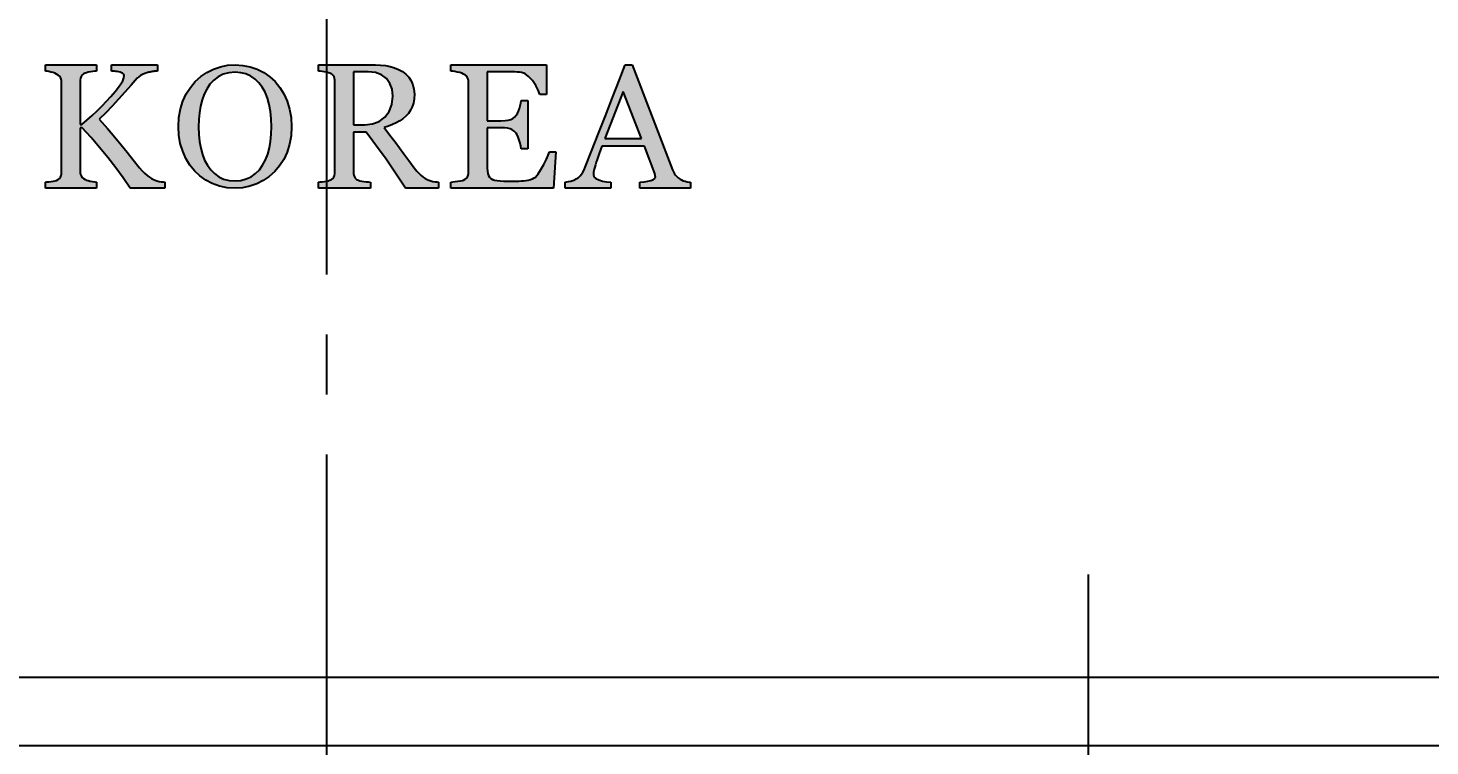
# Model space of a CAD drawing. Extents: x 9131 to 9725, y -7552 to -7132.
# Drawn here: x 9270.83 to 9291.29, y -7409.19 to -7398.72 of the extents above; entities that cross this region are included whole.
import ezdxf

# ---------------------------------------------------------------- set-up
doc = ezdxf.new("R2010")
doc.units = 0
doc.header["$LTSCALE"] = 7
doc.header["$MEASUREMENT"] = 0
doc.linetypes.add('CENTER2', pattern=[1.125, 0.75, -0.125, 0.125, -0.125])
doc.layers.get('0').update_dxf_attribs({"color": 2, "linetype": 'CONTINUOUS'})
doc.layers.get('Defpoints').update_dxf_attribs({"linetype": 'CONTINUOUS'})
doc.layers.add('CL', color=1, linetype='CENTER2')
doc.layers.add('D', color=2, linetype='CONTINUOUS')
doc.styles.add('GHS', font='ROMANS.shx', dxfattribs={"bigfont": 'GHS.shx'})
doc.dimstyles.new('HONG', dxfattribs={"dimscale": 0, "dimtxt": 3.5, "dimasz": 3.5, "dimexe": 2, "dimexo": 1, "dimgap": 1, "dimtad": 1, "dimdec": 4, "dimdsep": 46, "dimtxsty": 'GHS', "dimcen": 3, "dimclrd": 256, "dimclre": 256, "dimclrt": 2, "dimadec": 4, "dimazin": 2, "dimtfac": 1, "dimtdec": 4, "dimtmove": 0, "dimatfit": 2, "dimfxl": 0, "dimtvp": 1, "dimtolj": 1, "dimarcsym": 0})

# ---------------------------------------------------------------- blocks, each defined once
blk = doc.blocks.new('*D3')
at = {"layer": 'D', "lineweight": -2}
for p, q in [((9276.194, -7254.855), (9323.094, -7254.855)), ((9321.094, -7258.355), (9321.094, -7404.693)), ((9301.166, -7408.193), (9323.094, -7408.193))]:
    blk.add_line(p, q, dxfattribs=at)
at = {"layer": 'D'}
for points in [[(9320.51, -7258.355), (9321.677, -7258.355), (9321.094, -7254.855)], [(9320.51, -7404.693), (9321.677, -7404.693), (9321.094, -7408.193)]]:
    blk.add_solid(points, dxfattribs=at)
at = {"layer": 'Defpoints', "color": 0}
for p in [(9275.194, -7254.855), (9300.166, -7408.193), (9321.094, -7408.193)]:
    blk.add_point(p, dxfattribs=at)
at = {"layer": 'D', "color": 2, "insert": (9317.427, -7331.524), "char_height": 3.5, "attachment_point": 5, "rotation": 90, "style": 'GHS'}
blk.add_mtext('\\A1;(153.4)', dxfattribs=at)
blk = doc.blocks.new('*D8')
at = {"layer": 'D', "lineweight": -2}
for p, q in [((9250.222, -7409.193), (9250.222, -7415.072)), ((9300.166, -7409.193), (9300.166, -7415.072)), ((9250.222, -7413.072), (9231.555, -7413.072)), ((9296.666, -7413.072), (9253.722, -7413.072))]:
    blk.add_line(p, q, dxfattribs=at)
at = {"layer": 'D'}
for points in [[(9253.722, -7412.489), (9253.722, -7413.655), (9250.222, -7413.072)], [(9296.666, -7412.489), (9296.666, -7413.655), (9300.166, -7413.072)]]:
    blk.add_solid(points, dxfattribs=at)
at = {"layer": 'Defpoints', "color": 0}
for p in [(9250.222, -7408.193), (9300.166, -7408.193), (9300.166, -7413.072)]:
    blk.add_point(p, dxfattribs=at)
at = {"layer": 'D', "color": 2, "insert": (9239.139, -7409.405), "char_height": 3.5, "attachment_point": 5, "style": 'GHS'}
blk.add_mtext('\\A1;(%%C50)', dxfattribs=at)

msp = doc.modelspace()

# ---------------------------------------------------------------- hatches: boundary and pattern name
at = {"layer": 'D'}
h = msp.add_hatch(color=256, dxfattribs=at)
h.paths.add_polyline_path([(9274.56459, -7400.63757), (9274.61374, -7400.53168), (9274.65014, -7400.4163), (9274.67184, -7400.29245), (9274.67902, -7400.16026), (9274.67199, -7400.02865), (9274.6507, -7399.90492), (9274.61504, -7399.78924), (9274.56683, -7399.68281), (9274.50754, -7399.58735), (9274.43733, -7399.50292), (9274.35925, -7399.43119), (9274.27207, -7399.37109), (9274.1758, -7399.32242), (9274.07275, -7399.28688), (9273.9653, -7399.26554), (9273.85348, -7399.25841), (9273.74542, -7399.26542), (9273.64029, -7399.28635), (9273.53827, -7399.32122), (9273.44193, -7399.36951), (9273.35378, -7399.43009), (9273.27377, -7399.50292), (9273.2027, -7399.58766), (9273.1426, -7399.68228), (9273.09365, -7399.78676), (9273.05715, -7399.90124), (9273.03525, -7400.02571), (9273.02794, -7400.16026), (9273.03492, -7400.28498), (9273.05575, -7400.40457), (9273.09025, -7400.51887), (9273.13714, -7400.62518), (9273.19426, -7400.7202), (9273.26176, -7400.8039), (9273.33918, -7400.87818), (9273.42608, -7400.94056), (9273.52258, -7400.99111), (9273.62682, -7401.02837), (9273.73712, -7401.05088), (9273.85348, -7401.05842), (9273.96362, -7401.05139), (9274.06942, -7401.0303), (9274.17082, -7400.9952), (9274.26602, -7400.94747), (9274.35323, -7400.88778), (9274.43243, -7400.8163), (9274.50409, -7400.7324)])
h.paths.add_polyline_path([(9274.35551, -7400.47137), (9274.33077, -7400.56071), (9274.29783, -7400.64375), (9274.2568, -7400.72048), (9274.209, -7400.78782), (9274.15245, -7400.84432), (9274.0873, -7400.88991), (9274.01501, -7400.92359), (9273.93705, -7400.94384), (9273.85348, -7400.95059), (9273.76592, -7400.94399), (9273.68677, -7400.92405), (9273.61628, -7400.8907), (9273.55392, -7400.84551), (9273.49906, -7400.79006), (9273.45178, -7400.72419), (9273.41048, -7400.64804), (9273.37743, -7400.5649), (9273.35267, -7400.47467), (9273.33504, -7400.37746), (9273.32442, -7400.27263), (9273.32086, -7400.16026), (9273.32417, -7400.05697), (9273.33407, -7399.95689), (9273.35056, -7399.85994), (9273.37383, -7399.76887), (9273.40388, -7399.68584), (9273.44068, -7399.61083), (9273.4878, -7399.5414), (9273.54318, -7399.48201), (9273.60678, -7399.43274), (9273.67938, -7399.39583), (9273.76163, -7399.37363), (9273.85348, -7399.36621), (9273.93664, -7399.37256), (9274.01338, -7399.39166), (9274.08362, -7399.42362), (9274.14682, -7399.467), (9274.20255, -7399.52042), (9274.25061, -7399.58393), (9274.29155, -7399.65817), (9274.32523, -7399.74215), (9274.35183, -7399.83596), (9274.37098, -7399.93756), (9274.38236, -7400.04572), (9274.38612, -7400.16026), (9274.38279, -7400.27111), (9274.37266, -7400.3748)], flags=16)
h.paths.add_polyline_path([(9271.9998, -7400.60981), (9272.11499, -7400.75863), (9272.22303, -7400.90811), (9272.32377, -7401.05842), (9272.82874, -7401.05842), (9272.82874, -7400.96839), (9272.80507, -7400.9666), (9272.77757, -7400.96325), (9272.74637, -7400.95843), (9272.71519, -7400.95148), (9272.68758, -7400.94294), (9272.66368, -7400.93285), (9272.63594, -7400.91701), (9272.60474, -7400.89645), (9272.57007, -7400.87132), (9272.53371, -7400.84073), (9272.49734, -7400.80413), (9272.46095, -7400.76137), (9272.36793, -7400.64463), (9272.27843, -7400.53258), (9272.19254, -7400.42535), (9272.10104, -7400.31377), (9271.99455, -7400.1887), (9271.87329, -7400.05003), (9271.96673, -7399.95978), (9272.06076, -7399.86332), (9272.15533, -7399.76072), (9272.24853, -7399.65612), (9272.33945, -7399.55373), (9272.42804, -7399.45374), (9272.44998, -7399.43292), (9272.47599, -7399.4145), (9272.50602, -7399.39829), (9272.53736, -7399.38489), (9272.568, -7399.37417), (9272.59784, -7399.36623), (9272.61528, -7399.3629), (9272.63056, -7399.3599), (9272.64376, -7399.35721), (9272.65543, -7399.35497), (9272.66725, -7399.35343), (9272.67928, -7399.35239), (9272.68966, -7399.35154), (9272.6993, -7399.35069), (9272.71203, -7399.34936), (9272.72467, -7399.34836), (9272.72467, -7399.25847), (9272.04969, -7399.25847), (9272.04969, -7399.3485), (9272.06279, -7399.34938), (9272.07807, -7399.35039), (9272.09559, -7399.35154), (9272.11502, -7399.3534), (9272.13613, -7399.35657), (9272.15879, -7399.36109), (9272.17841, -7399.36669), (9272.19648, -7399.37318), (9272.21286, -7399.38058), (9272.22588, -7399.3895), (9272.23365, -7399.39986), (9272.23623, -7399.4117), (9272.23109, -7399.44905), (9272.21563, -7399.48997), (9272.18991, -7399.53425), (9272.15314, -7399.58544), (9272.10434, -7399.64702), (9272.04359, -7399.71871), (9271.98119, -7399.78812), (9271.91434, -7399.85771), (9271.84299, -7399.92738), (9271.76896, -7399.99628), (9271.69404, -7400.06339), (9271.61828, -7400.12872), (9271.59322, -7400.12872), (9271.59322, -7399.50698), (9271.59493, -7399.47988), (9271.59999, -7399.45403), (9271.60832, -7399.42951), (9271.62144, -7399.40824), (9271.64096, -7399.39134), (9271.66681, -7399.3788), (9271.68672, -7399.3727), (9271.71284, -7399.36645), (9271.74521, -7399.35971), (9271.77873, -7399.35412), (9271.80836, -7399.35034), (9271.83386, -7399.3485), (9271.83386, -7399.25847), (9271.08687, -7399.25847), (9271.08687, -7399.3485), (9271.11187, -7399.3513), (9271.13926, -7399.3563), (9271.16916, -7399.3637), (9271.19924, -7399.37244), (9271.22632, -7399.38215), (9271.25059, -7399.39264), (9271.27607, -7399.40768), (9271.29532, -7399.42501), (9271.30813, -7399.44461), (9271.31646, -7399.46716), (9271.32138, -7399.49213), (9271.32301, -7399.51955), (9271.32301, -7400.8185), (9271.32112, -7400.84771), (9271.31531, -7400.87369), (9271.30552, -7400.89648), (9271.29186, -7400.91639), (9271.27346, -7400.93271), (9271.25059, -7400.94541), (9271.23167, -7400.95175), (9271.20536, -7400.95678), (9271.17177, -7400.96051), (9271.13756, -7400.9637), (9271.10928, -7400.96631), (9271.08687, -7400.96839), (9271.08687, -7401.05842), (9271.83386, -7401.05842), (9271.83386, -7400.96839), (9271.80751, -7400.96618), (9271.77692, -7400.96155), (9271.74215, -7400.95454), (9271.70924, -7400.9464), (9271.68411, -7400.93924), (9271.66681, -7400.93285), (9271.64165, -7400.91799), (9271.62237, -7400.90026), (9271.60874, -7400.8796), (9271.60009, -7400.8566), (9271.59493, -7400.83171), (9271.59322, -7400.80466), (9271.59322, -7400.17811), (9271.62613, -7400.17811), (9271.75445, -7400.31912), (9271.87893, -7400.46307)])
h = msp.add_hatch(color=256, dxfattribs=at)
h.paths.add_polyline_path([(9278.49813, -7401.05842), (9278.53232, -7400.52795), (9278.44079, -7400.52795), (9278.42396, -7400.57416), (9278.3967, -7400.63492), (9278.35906, -7400.71034), (9278.31708, -7400.78563), (9278.27626, -7400.8471), (9278.23694, -7400.8947), (9278.219, -7400.90889), (9278.19461, -7400.921), (9278.16368, -7400.93106), (9278.12981, -7400.93889), (9278.09659, -7400.94496), (9278.06411, -7400.9493), (9278.03051, -7400.9522), (9277.99207, -7400.95396), (9277.94892, -7400.95454), (9277.90605, -7400.95454), (9277.86926, -7400.95454), (9277.83854, -7400.95454), (9277.77372, -7400.95369), (9277.71954, -7400.9513), (9277.67609, -7400.94752), (9277.64058, -7400.94091), (9277.61049, -7400.93053), (9277.58595, -7400.91639), (9277.56635, -7400.89779), (9277.55153, -7400.87406), (9277.54141, -7400.84534), (9277.53523, -7400.8103), (9277.53148, -7400.76758), (9277.5302, -7400.71726), (9277.5302, -7400.17683), (9277.73322, -7400.17683), (9277.7845, -7400.17856), (9277.82877, -7400.18367), (9277.8658, -7400.19203), (9277.89796, -7400.20585), (9277.92773, -7400.22736), (9277.95499, -7400.25648), (9277.97088, -7400.281), (9277.98635, -7400.3138), (9278.00134, -7400.3548), (9278.01419, -7400.39944), (9278.0233, -7400.44241), (9278.02868, -7400.48384), (9278.12385, -7400.48384), (9278.12385, -7399.77981), (9278.02868, -7399.77981), (9278.02287, -7399.81689), (9278.01422, -7399.85552), (9278.00269, -7399.89583), (9277.98869, -7399.93409), (9277.97277, -7399.9668), (9277.95499, -7399.99415), (9277.93089, -7400.02008), (9277.90448, -7400.04063), (9277.87576, -7400.05556), (9277.84, -7400.06581), (9277.79246, -7400.0721), (9277.73322, -7400.07423), (9277.5302, -7400.07423), (9277.5302, -7399.35846), (9277.81298, -7399.35846), (9277.85789, -7399.35875), (9277.89929, -7399.3596), (9277.93728, -7399.36109), (9277.97192, -7399.36306), (9278.0032, -7399.36567), (9278.03121, -7399.36884), (9278.08288, -7399.38641), (9278.13647, -7399.42603), (9278.19187, -7399.4875), (9278.24136, -7399.55839), (9278.27791, -7399.62663), (9278.3014, -7399.6923), (9278.39668, -7399.6923), (9278.39668, -7399.25847), (9277.00351, -7399.25847), (9277.00351, -7399.3485), (9277.02898, -7399.3513), (9277.05957, -7399.3563), (9277.09543, -7399.3637), (9277.1314, -7399.37244), (9277.16212, -7399.38215), (9277.18768, -7399.39264), (9277.2138, -7399.40774), (9277.23331, -7399.42525), (9277.24614, -7399.44546), (9277.25376, -7399.46814), (9277.25841, -7399.49282), (9277.25999, -7399.51955), (9277.25999, -7400.81379), (9277.25823, -7400.84308), (9277.2529, -7400.86871), (9277.24396, -7400.89081), (9277.2307, -7400.90987), (9277.21188, -7400.92643), (9277.18768, -7400.94059), (9277.1699, -7400.94626), (9277.14239, -7400.95188), (9277.10496, -7400.95747), (9277.06567, -7400.96242), (9277.03183, -7400.96602), (9277.00351, -7400.96839), (9277.00351, -7401.05842)])
h.paths.add_polyline_path([(9276.23508, -7400.89763), (9276.33912, -7401.05842), (9276.82365, -7401.05842), (9276.82365, -7400.96839), (9276.79982, -7400.9666), (9276.77243, -7400.96325), (9276.74138, -7400.95843), (9276.71002, -7400.95148), (9276.6825, -7400.94294), (9276.6587, -7400.93285), (9276.62912, -7400.9161), (9276.59935, -7400.8964), (9276.56948, -7400.87393), (9276.53812, -7400.84534), (9276.50453, -7400.80785), (9276.46856, -7400.76137), (9276.38739, -7400.6523), (9276.31524, -7400.55465), (9276.25201, -7400.46863), (9276.18817, -7400.38203), (9276.11443, -7400.28308), (9276.03076, -7400.17161), (9276.09305, -7400.1517), (9276.15183, -7400.12909), (9276.20694, -7400.10367), (9276.25774, -7400.07553), (9276.30355, -7400.04401), (9276.34434, -7400.00924), (9276.37131, -7399.97975), (9276.37131, -7399.42109), (9276.34599, -7399.39443), (9276.29698, -7399.35721), (9276.24073, -7399.32571), (9276.18019, -7399.30061), (9276.11555, -7399.28184), (9276.04729, -7399.26885), (9275.97583, -7399.26107), (9275.90121, -7399.25847), (9275.07025, -7399.25847), (9275.07025, -7399.3485), (9275.09568, -7399.351), (9275.12437, -7399.35502), (9275.1564, -7399.36067), (9275.18813, -7399.36703), (9275.21572, -7399.37395), (9275.23912, -7399.38141), (9275.26648, -7399.39501), (9275.28629, -7399.41234), (9275.29843, -7399.4334), (9275.30562, -7399.45741), (9275.30996, -7399.48361), (9275.31142, -7399.51223), (9275.31142, -7400.81379), (9275.30953, -7400.84467), (9275.30375, -7400.87162), (9275.29404, -7400.8947), (9275.28038, -7400.91424), (9275.26198, -7400.93026), (9275.23912, -7400.9428), (9275.22003, -7400.94927), (9275.19317, -7400.95481), (9275.1585, -7400.95926), (9275.12304, -7400.96314), (9275.09363, -7400.96618), (9275.07025, -7400.96839), (9275.07025, -7401.05842), (9275.83151, -7401.05842), (9275.83151, -7400.96839), (9275.80322, -7400.96676), (9275.77108, -7400.96375), (9275.73498, -7400.95926), (9275.70072, -7400.95425), (9275.6742, -7400.94871), (9275.65533, -7400.9428), (9275.62817, -7400.92925), (9275.60821, -7400.91216), (9275.59548, -7400.89177), (9275.58784, -7400.86807), (9275.58318, -7400.84209), (9275.58164, -7400.81379), (9275.58164, -7400.24266), (9275.76568, -7400.24266), (9275.86455, -7400.37168), (9275.95853, -7400.49813), (9276.04763, -7400.62198), (9276.13796, -7400.75216)])
h.paths.add_polyline_path([(9275.95525, -7400.08378), (9275.85806, -7400.12113), (9275.74797, -7400.13354), (9275.58164, -7400.13354), (9275.58164, -7399.36109), (9275.79733, -7399.36109), (9275.90276, -7399.37174), (9275.9912, -7399.40369), (9276.0623, -7399.45678), (9276.11459, -7399.52823), (9276.1459, -7399.61459), (9276.15631, -7399.71608), (9276.14331, -7399.83574), (9276.10434, -7399.93752), (9276.03935, -7400.02141)], flags=16)
h.paths.add_polyline_path([(9276.43784, -7399.8711), (9276.45557, -7399.81514), (9276.4663, -7399.7538), (9276.46992, -7399.68716), (9276.46459, -7399.61379), (9276.44878, -7399.54796), (9276.42264, -7399.48968), (9276.38789, -7399.43857), (9276.37131, -7399.42109), (9276.37131, -7399.97975), (9276.38212, -7399.96792), (9276.41329, -7399.92192)], flags=17)
h = msp.add_hatch(color=256, dxfattribs=at)
h.paths.add_polyline_path([(9280.499, -7401.05842), (9280.499, -7400.96964), (9280.4765, -7400.96757), (9280.45064, -7400.96321), (9280.42127, -7400.95641), (9280.39252, -7400.94796), (9280.36764, -7400.93814), (9280.34656, -7400.92696), (9280.32018, -7400.90769), (9280.2981, -7400.88827), (9280.27999, -7400.86845), (9280.26476, -7400.84622), (9280.25069, -7400.81983), (9280.23773, -7400.78941), (9279.64586, -7399.25841), (9279.54592, -7399.25841), (9279.45767, -7399.48542), (9279.36183, -7399.73262), (9279.25819, -7400.00003), (9279.15353, -7400.26868), (9279.05502, -7400.51887), (9278.96261, -7400.75053), (9278.945, -7400.79088), (9278.92707, -7400.82485), (9278.90888, -7400.85265), (9278.88806, -7400.87698), (9278.86231, -7400.90058), (9278.83157, -7400.92355), (9278.80866, -7400.93589), (9278.78185, -7400.94644), (9278.75127, -7400.95508), (9278.72066, -7400.96208), (9278.69365, -7400.96689), (9278.67016, -7400.96964), (9278.67016, -7401.05842), (9279.33797, -7401.05842), (9279.33797, -7400.96964), (9279.27439, -7400.96376), (9279.21517, -7400.95298), (9279.16033, -7400.93717), (9279.11662, -7400.91625), (9279.09048, -7400.89032), (9279.08179, -7400.85947), (9279.08247, -7400.84396), (9279.08447, -7400.82561), (9279.08778, -7400.80437), (9279.09313, -7400.77978), (9279.10066, -7400.75053), (9279.1103, -7400.71685), (9279.12243, -7400.679), (9279.13558, -7400.63897), (9279.14967, -7400.59686), (9279.1659, -7400.5509), (9279.18493, -7400.50008), (9279.20693, -7400.44443), (9279.82856, -7400.44443), (9279.97596, -7400.84191), (9279.98066, -7400.85527), (9279.98449, -7400.87503), (9279.98599, -7400.89016), (9279.98627, -7400.89832), (9279.97913, -7400.91565), (9279.95766, -7400.93103), (9279.9218, -7400.94442), (9279.87497, -7400.95568), (9279.82105, -7400.96403), (9279.75984, -7400.96964), (9279.75984, -7401.05842)])
h.paths.add_polyline_path([(9279.78331, -7400.33302), (9279.25055, -7400.33302), (9279.5144, -7399.64481)], flags=16)

# ---------------------------------------------------------------- linework, layer by layer
at = {"color": 2}
for p, q in [((9271.08687, -7399.25847), (9271.83386, -7399.25847)), ((9271.08687, -7399.3485), (9271.08687, -7399.25847)), ((9271.83386, -7399.25847), (9271.83386, -7399.3485)), ((9272.04969, -7399.25847), (9272.72467, -7399.25847)), ((9272.04969, -7399.3485), (9272.04969, -7399.25847)), ((9272.72467, -7399.25847), (9272.72467, -7399.3485)), ((9273.44193, -7399.36951), (9273.53827, -7399.32122)), ((9273.53827, -7399.32122), (9273.64029, -7399.28635)), ((9273.64029, -7399.28635), (9273.74542, -7399.26542)), ((9273.74542, -7399.26542), (9273.85348, -7399.25841)), ((9273.85348, -7399.25841), (9273.9653, -7399.26554)), ((9273.9653, -7399.26554), (9274.07275, -7399.28688)), ((9274.07275, -7399.28688), (9274.1758, -7399.32242)), ((9274.1758, -7399.32242), (9274.27207, -7399.37109)), ((9275.07025, -7399.25847), (9275.90121, -7399.25847)), ((9275.07025, -7399.3485), (9275.07025, -7399.25847)), ((9275.90121, -7399.25847), (9275.97583, -7399.26107)), ((9275.97583, -7399.26107), (9276.04729, -7399.26885)), ((9276.04729, -7399.26885), (9276.11555, -7399.28184)), ((9276.11555, -7399.28184), (9276.18019, -7399.30061)), ((9276.18019, -7399.30061), (9276.24073, -7399.32571)), ((9276.24073, -7399.32571), (9276.29698, -7399.35721)), ((9277.00351, -7399.25847), (9278.39668, -7399.25847)), ((9277.00351, -7399.3485), (9277.00351, -7399.25847)), ((9278.39668, -7399.25847), (9278.39668, -7399.6923)), ((9279.45767, -7399.48542), (9279.54592, -7399.25841)), ((9279.54592, -7399.25841), (9279.64586, -7399.25841)), ((9279.64586, -7399.25841), (9280.23773, -7400.78941)), ((9271.11187, -7399.3513), (9271.08687, -7399.3485)), ((9271.13926, -7399.3563), (9271.11187, -7399.3513)), ((9271.16916, -7399.3637), (9271.13926, -7399.3563)), ((9271.19924, -7399.37244), (9271.16916, -7399.3637)), ((9271.22632, -7399.38215), (9271.19924, -7399.37244)), ((9271.25059, -7399.39264), (9271.22632, -7399.38215)), ((9271.27607, -7399.40768), (9271.25059, -7399.39264)), ((9271.29532, -7399.42501), (9271.27607, -7399.40768)), ((9271.30813, -7399.44461), (9271.29532, -7399.42501)), ((9271.31646, -7399.46716), (9271.30813, -7399.44461)), ((9271.32138, -7399.49213), (9271.31646, -7399.46716)), ((9271.32301, -7399.51955), (9271.32138, -7399.49213)), ((9271.32301, -7400.8185), (9271.32301, -7399.51955)), ((9271.59493, -7399.47988), (9271.59322, -7399.50698)), ((9271.59322, -7399.50698), (9271.59322, -7400.12872)), ((9271.59999, -7399.45403), (9271.59493, -7399.47988)), ((9271.60832, -7399.42951), (9271.59999, -7399.45403)), ((9271.62144, -7399.40824), (9271.60832, -7399.42951)), ((9271.64096, -7399.39134), (9271.62144, -7399.40824)), ((9271.66681, -7399.3788), (9271.64096, -7399.39134)), ((9271.68672, -7399.3727), (9271.66681, -7399.3788)), ((9271.71284, -7399.36645), (9271.68672, -7399.3727)), ((9271.74521, -7399.35971), (9271.71284, -7399.36645)), ((9271.77873, -7399.35412), (9271.74521, -7399.35971)), ((9271.80836, -7399.35034), (9271.77873, -7399.35412)), ((9271.83386, -7399.3485), (9271.80836, -7399.35034)), ((9272.06279, -7399.34938), (9272.04969, -7399.3485)), ((9272.07807, -7399.35039), (9272.06279, -7399.34938)), ((9272.09559, -7399.35154), (9272.07807, -7399.35039)), ((9272.11502, -7399.3534), (9272.09559, -7399.35154)), ((9272.13613, -7399.35657), (9272.11502, -7399.3534)), ((9272.15879, -7399.36109), (9272.13613, -7399.35657)), ((9272.15314, -7399.58544), (9272.18991, -7399.53425)), ((9272.17841, -7399.36669), (9272.15879, -7399.36109)), ((9272.19648, -7399.37318), (9272.17841, -7399.36669)), ((9272.18991, -7399.53425), (9272.21563, -7399.48997)), ((9272.21286, -7399.38058), (9272.19648, -7399.37318)), ((9272.22588, -7399.3895), (9272.21286, -7399.38058)), ((9272.21563, -7399.48997), (9272.23109, -7399.44905)), ((9272.23365, -7399.39986), (9272.22588, -7399.3895)), ((9272.23109, -7399.44905), (9272.23623, -7399.4117)), ((9272.23623, -7399.4117), (9272.23365, -7399.39986)), ((9272.42804, -7399.45374), (9272.33945, -7399.55373)), ((9272.44998, -7399.43292), (9272.42804, -7399.45374)), ((9272.47599, -7399.4145), (9272.44998, -7399.43292)), ((9272.50602, -7399.39829), (9272.47599, -7399.4145)), ((9272.53736, -7399.38489), (9272.50602, -7399.39829)), ((9272.568, -7399.37417), (9272.53736, -7399.38489)), ((9272.59784, -7399.36623), (9272.568, -7399.37417)), ((9272.61528, -7399.3629), (9272.59784, -7399.36623)), ((9272.63056, -7399.3599), (9272.61528, -7399.3629)), ((9272.64376, -7399.35721), (9272.63056, -7399.3599)), ((9272.65543, -7399.35497), (9272.64376, -7399.35721)), ((9272.66725, -7399.35343), (9272.65543, -7399.35497)), ((9272.67928, -7399.35239), (9272.66725, -7399.35343)), ((9272.68966, -7399.35154), (9272.67928, -7399.35239)), ((9272.6993, -7399.35069), (9272.68966, -7399.35154)), ((9272.70822, -7399.34975), (9272.6993, -7399.35069)), ((9272.71578, -7399.34906), (9272.70822, -7399.34975)), ((9272.72121, -7399.34864), (9272.71578, -7399.34906)), ((9272.72467, -7399.3485), (9272.72121, -7399.34864)), ((9273.2027, -7399.58766), (9273.27377, -7399.50292)), ((9273.27377, -7399.50292), (9273.35378, -7399.43009)), ((9273.35378, -7399.43009), (9273.44193, -7399.36951)), ((9273.4878, -7399.5414), (9273.44068, -7399.61083)), ((9273.54318, -7399.48201), (9273.4878, -7399.5414)), ((9273.60678, -7399.43274), (9273.54318, -7399.48201)), ((9273.67938, -7399.39583), (9273.60678, -7399.43274)), ((9273.76163, -7399.37363), (9273.67938, -7399.39583)), ((9273.85348, -7399.36621), (9273.76163, -7399.37363)), ((9273.93664, -7399.37256), (9273.85348, -7399.36621)), ((9274.01338, -7399.39166), (9273.93664, -7399.37256)), ((9274.08362, -7399.42362), (9274.01338, -7399.39166)), ((9274.14682, -7399.467), (9274.08362, -7399.42362)), ((9274.20255, -7399.52042), (9274.14682, -7399.467)), ((9274.25061, -7399.58393), (9274.20255, -7399.52042)), ((9274.27207, -7399.37109), (9274.35925, -7399.43119)), ((9274.35925, -7399.43119), (9274.43733, -7399.50292)), ((9274.43733, -7399.50292), (9274.50754, -7399.58735)), ((9275.09568, -7399.351), (9275.07025, -7399.3485)), ((9275.12437, -7399.35502), (9275.09568, -7399.351)), ((9275.1564, -7399.36067), (9275.12437, -7399.35502)), ((9275.18813, -7399.36703), (9275.1564, -7399.36067)), ((9275.21572, -7399.37395), (9275.18813, -7399.36703)), ((9275.23912, -7399.38141), (9275.21572, -7399.37395)), ((9275.26648, -7399.39501), (9275.23912, -7399.38141)), ((9275.28629, -7399.41234), (9275.26648, -7399.39501)), ((9275.29843, -7399.4334), (9275.28629, -7399.41234)), ((9275.30562, -7399.45741), (9275.29843, -7399.4334)), ((9275.30996, -7399.48361), (9275.30562, -7399.45741)), ((9275.31142, -7399.51223), (9275.30996, -7399.48361)), ((9275.31142, -7400.81379), (9275.31142, -7399.51223)), ((9275.58164, -7399.36109), (9275.58164, -7400.13354)), ((9275.79733, -7399.36109), (9275.58164, -7399.36109)), ((9275.90276, -7399.37174), (9275.79733, -7399.36109)), ((9275.9912, -7399.40369), (9275.90276, -7399.37174)), ((9276.0623, -7399.45678), (9275.9912, -7399.40369)), ((9276.11459, -7399.52823), (9276.0623, -7399.45678)), ((9276.1459, -7399.61459), (9276.11459, -7399.52823)), ((9276.29698, -7399.35721), (9276.34599, -7399.39443)), ((9276.34599, -7399.39443), (9276.38789, -7399.43857)), ((9276.38789, -7399.43857), (9276.42264, -7399.48968)), ((9276.42264, -7399.48968), (9276.44878, -7399.54796)), ((9277.02898, -7399.3513), (9277.00351, -7399.3485)), ((9277.05957, -7399.3563), (9277.02898, -7399.3513)), ((9277.09543, -7399.3637), (9277.05957, -7399.3563)), ((9277.1314, -7399.37244), (9277.09543, -7399.3637)), ((9277.16212, -7399.38215), (9277.1314, -7399.37244)), ((9277.18768, -7399.39264), (9277.16212, -7399.38215)), ((9277.2138, -7399.40774), (9277.18768, -7399.39264)), ((9277.23331, -7399.42525), (9277.2138, -7399.40774)), ((9277.24614, -7399.44546), (9277.23331, -7399.42525)), ((9277.25376, -7399.46814), (9277.24614, -7399.44546)), ((9277.25841, -7399.49282), (9277.25376, -7399.46814)), ((9277.25999, -7399.51955), (9277.25841, -7399.49282)), ((9277.25999, -7400.81379), (9277.25999, -7399.51955)), ((9277.5302, -7399.35846), (9277.5302, -7400.07423)), ((9277.81298, -7399.35846), (9277.5302, -7399.35846)), ((9277.85789, -7399.35875), (9277.81298, -7399.35846)), ((9277.89929, -7399.3596), (9277.85789, -7399.35875)), ((9277.93728, -7399.36109), (9277.89929, -7399.3596)), ((9277.97192, -7399.36306), (9277.93728, -7399.36109)), ((9278.0032, -7399.36567), (9277.97192, -7399.36306)), ((9278.03121, -7399.36884), (9278.0032, -7399.36567)), ((9278.08288, -7399.38641), (9278.03121, -7399.36884)), ((9278.13647, -7399.42603), (9278.08288, -7399.38641)), ((9278.19187, -7399.4875), (9278.13647, -7399.42603)), ((9278.24136, -7399.55839), (9278.19187, -7399.4875)), ((9279.36183, -7399.73262), (9279.45767, -7399.48542)), ((9271.98119, -7399.78812), (9272.04359, -7399.71871)), ((9272.04359, -7399.71871), (9272.10434, -7399.64702)), ((9272.10434, -7399.64702), (9272.15314, -7399.58544)), ((9272.24853, -7399.65612), (9272.15533, -7399.76072)), ((9272.33945, -7399.55373), (9272.24853, -7399.65612)), ((9273.09365, -7399.78676), (9273.1426, -7399.68228)), ((9273.1426, -7399.68228), (9273.2027, -7399.58766)), ((9273.40388, -7399.68584), (9273.37383, -7399.76887)), ((9273.44068, -7399.61083), (9273.40388, -7399.68584)), ((9274.29155, -7399.65817), (9274.25061, -7399.58393)), ((9274.32523, -7399.74215), (9274.29155, -7399.65817)), ((9274.35183, -7399.83596), (9274.32523, -7399.74215)), ((9274.50754, -7399.58735), (9274.56683, -7399.68281)), ((9274.56683, -7399.68281), (9274.61504, -7399.78924)), ((9276.14331, -7399.83574), (9276.15631, -7399.71608)), ((9276.15631, -7399.71608), (9276.1459, -7399.61459)), ((9276.44878, -7399.54796), (9276.46459, -7399.61379)), ((9276.46459, -7399.61379), (9276.46992, -7399.68716)), ((9276.46992, -7399.68716), (9276.4663, -7399.7538)), ((9278.27791, -7399.62663), (9278.24136, -7399.55839)), ((9278.3014, -7399.6923), (9278.27791, -7399.62663)), ((9278.39668, -7399.6923), (9278.3014, -7399.6923)), ((9279.5144, -7399.64481), (9279.25055, -7400.33302)), ((9279.25819, -7400.00003), (9279.36183, -7399.73262)), ((9279.78331, -7400.33302), (9279.5144, -7399.64481)), ((9271.76896, -7399.99628), (9271.84299, -7399.92738)), ((9271.84299, -7399.92738), (9271.91434, -7399.85771)), ((9271.91434, -7399.85771), (9271.98119, -7399.78812)), ((9272.06076, -7399.86332), (9271.96673, -7399.95978)), ((9272.15533, -7399.76072), (9272.06076, -7399.86332)), ((9273.03525, -7400.02571), (9273.05715, -7399.90124)), ((9273.05715, -7399.90124), (9273.09365, -7399.78676)), ((9273.35056, -7399.85994), (9273.33407, -7399.95689)), ((9273.37383, -7399.76887), (9273.35056, -7399.85994)), ((9274.37098, -7399.93756), (9274.35183, -7399.83596)), ((9274.38236, -7400.04572), (9274.37098, -7399.93756)), ((9274.61504, -7399.78924), (9274.6507, -7399.90492)), ((9274.6507, -7399.90492), (9274.67199, -7400.02865)), ((9276.03935, -7400.02141), (9276.10434, -7399.93752)), ((9276.10434, -7399.93752), (9276.14331, -7399.83574)), ((9276.41329, -7399.92192), (9276.38212, -7399.96792)), ((9276.43784, -7399.8711), (9276.41329, -7399.92192)), ((9276.45557, -7399.81514), (9276.43784, -7399.8711)), ((9276.4663, -7399.7538), (9276.45557, -7399.81514)), ((9277.97277, -7399.9668), (9277.98869, -7399.93409)), ((9277.98869, -7399.93409), (9278.00269, -7399.89583)), ((9278.00269, -7399.89583), (9278.01422, -7399.85552)), ((9278.01422, -7399.85552), (9278.02287, -7399.81689)), ((9278.02287, -7399.81689), (9278.02868, -7399.77981)), ((9278.02868, -7399.77981), (9278.12385, -7399.77981)), ((9278.12385, -7399.77981), (9278.12385, -7400.48384)), ((9271.59322, -7400.12872), (9271.61828, -7400.12872)), ((9271.61828, -7400.12872), (9271.69404, -7400.06339)), ((9271.69404, -7400.06339), (9271.76896, -7399.99628)), ((9271.96673, -7399.95978), (9271.87329, -7400.05003)), ((9271.87329, -7400.05003), (9271.99455, -7400.1887)), ((9273.02794, -7400.16026), (9273.03525, -7400.02571)), ((9273.32417, -7400.05697), (9273.32086, -7400.16026)), ((9273.33407, -7399.95689), (9273.32417, -7400.05697)), ((9274.38612, -7400.16026), (9274.38236, -7400.04572)), ((9274.67199, -7400.02865), (9274.67902, -7400.16026)), ((9275.58164, -7400.13354), (9275.74797, -7400.13354)), ((9275.74797, -7400.13354), (9275.85806, -7400.12113)), ((9275.85806, -7400.12113), (9275.95525, -7400.08378)), ((9275.95525, -7400.08378), (9276.03935, -7400.02141)), ((9276.09305, -7400.1517), (9276.03076, -7400.17161)), ((9276.15183, -7400.12909), (9276.09305, -7400.1517)), ((9276.20694, -7400.10367), (9276.15183, -7400.12909)), ((9276.25774, -7400.07553), (9276.20694, -7400.10367)), ((9276.30355, -7400.04401), (9276.25774, -7400.07553)), ((9276.34434, -7400.00924), (9276.30355, -7400.04401)), ((9276.38212, -7399.96792), (9276.34434, -7400.00924)), ((9277.5302, -7400.07423), (9277.73322, -7400.07423)), ((9277.73322, -7400.07423), (9277.79246, -7400.0721)), ((9277.79246, -7400.0721), (9277.84, -7400.06581)), ((9277.84, -7400.06581), (9277.87576, -7400.05556)), ((9277.87576, -7400.05556), (9277.90448, -7400.04063)), ((9277.90448, -7400.04063), (9277.93089, -7400.02008)), ((9277.93089, -7400.02008), (9277.95499, -7399.99415)), ((9277.95499, -7399.99415), (9277.97277, -7399.9668)), ((9279.15353, -7400.26868), (9279.25819, -7400.00003)), ((9271.62613, -7400.17811), (9271.59322, -7400.17811)), ((9271.59322, -7400.17811), (9271.59322, -7400.80466)), ((9271.75445, -7400.31912), (9271.62613, -7400.17811)), ((9271.87893, -7400.46307), (9271.75445, -7400.31912)), ((9271.99455, -7400.1887), (9272.10104, -7400.31377)), ((9272.10104, -7400.31377), (9272.19254, -7400.42535)), ((9273.03492, -7400.28498), (9273.02794, -7400.16026)), ((9273.05575, -7400.40457), (9273.03492, -7400.28498)), ((9273.32086, -7400.16026), (9273.32442, -7400.27263)), ((9273.32442, -7400.27263), (9273.33504, -7400.37746)), ((9274.37266, -7400.3748), (9274.38279, -7400.27111)), ((9274.38279, -7400.27111), (9274.38612, -7400.16026)), ((9274.67184, -7400.29245), (9274.65014, -7400.4163)), ((9274.67902, -7400.16026), (9274.67184, -7400.29245)), ((9275.76568, -7400.24266), (9275.58164, -7400.24266)), ((9275.58164, -7400.24266), (9275.58164, -7400.81379)), ((9275.86455, -7400.37168), (9275.76568, -7400.24266)), ((9276.03076, -7400.17161), (9276.11443, -7400.28308)), ((9276.11443, -7400.28308), (9276.18817, -7400.38203)), ((9277.5302, -7400.17683), (9277.5302, -7400.71726)), ((9277.73322, -7400.17683), (9277.5302, -7400.17683)), ((9277.7845, -7400.17856), (9277.73322, -7400.17683)), ((9277.82877, -7400.18367), (9277.7845, -7400.17856)), ((9277.8658, -7400.19203), (9277.82877, -7400.18367)), ((9277.89796, -7400.20585), (9277.8658, -7400.19203)), ((9277.92773, -7400.22736), (9277.89796, -7400.20585)), ((9277.95499, -7400.25648), (9277.92773, -7400.22736)), ((9277.97088, -7400.281), (9277.95499, -7400.25648)), ((9277.98635, -7400.3138), (9277.97088, -7400.281)), ((9278.00134, -7400.3548), (9277.98635, -7400.3138)), ((9278.01419, -7400.39944), (9278.00134, -7400.3548)), ((9279.05502, -7400.51887), (9279.15353, -7400.26868)), ((9279.25055, -7400.33302), (9279.78331, -7400.33302)), ((9271.9998, -7400.60981), (9271.87893, -7400.46307)), ((9272.19254, -7400.42535), (9272.27843, -7400.53258)), ((9272.27843, -7400.53258), (9272.36793, -7400.64463)), ((9273.09025, -7400.51887), (9273.05575, -7400.40457)), ((9273.13714, -7400.62518), (9273.09025, -7400.51887)), ((9273.33504, -7400.37746), (9273.35267, -7400.47467)), ((9273.35267, -7400.47467), (9273.37743, -7400.5649)), ((9273.37743, -7400.5649), (9273.41048, -7400.64804)), ((9274.29783, -7400.64375), (9274.33077, -7400.56071)), ((9274.33077, -7400.56071), (9274.35551, -7400.47137)), ((9274.35551, -7400.47137), (9274.37266, -7400.3748)), ((9274.61374, -7400.53168), (9274.56459, -7400.63757)), ((9274.65014, -7400.4163), (9274.61374, -7400.53168)), ((9275.95853, -7400.49813), (9275.86455, -7400.37168)), ((9276.04763, -7400.62198), (9275.95853, -7400.49813)), ((9276.18817, -7400.38203), (9276.25201, -7400.46863)), ((9276.25201, -7400.46863), (9276.31524, -7400.55465)), ((9276.31524, -7400.55465), (9276.38739, -7400.6523)), ((9278.0233, -7400.44241), (9278.01419, -7400.39944)), ((9278.02868, -7400.48384), (9278.0233, -7400.44241)), ((9278.12385, -7400.48384), (9278.02868, -7400.48384)), ((9278.42396, -7400.57416), (9278.44079, -7400.52795)), ((9278.44079, -7400.52795), (9278.53232, -7400.52795)), ((9278.53232, -7400.52795), (9278.49813, -7401.05842)), ((9278.96261, -7400.75053), (9279.05502, -7400.51887)), ((9279.1659, -7400.5509), (9279.14967, -7400.59686)), ((9279.18493, -7400.50008), (9279.1659, -7400.5509)), ((9279.20693, -7400.44443), (9279.18493, -7400.50008)), ((9279.82856, -7400.44443), (9279.20693, -7400.44443)), ((9279.97596, -7400.84191), (9279.82856, -7400.44443)), ((9272.11499, -7400.75863), (9271.9998, -7400.60981)), ((9272.22303, -7400.90811), (9272.11499, -7400.75863)), ((9272.36793, -7400.64463), (9272.46095, -7400.76137)), ((9272.46095, -7400.76137), (9272.49734, -7400.80413)), ((9273.19426, -7400.7202), (9273.13714, -7400.62518)), ((9273.26176, -7400.8039), (9273.19426, -7400.7202)), ((9273.41048, -7400.64804), (9273.45178, -7400.72419)), ((9273.45178, -7400.72419), (9273.49906, -7400.79006)), ((9274.209, -7400.78782), (9274.2568, -7400.72048)), ((9274.2568, -7400.72048), (9274.29783, -7400.64375)), ((9274.50409, -7400.7324), (9274.43243, -7400.8163)), ((9274.56459, -7400.63757), (9274.50409, -7400.7324)), ((9276.13796, -7400.75216), (9276.04763, -7400.62198)), ((9276.23508, -7400.89763), (9276.13796, -7400.75216)), ((9276.38739, -7400.6523), (9276.46856, -7400.76137)), ((9276.46856, -7400.76137), (9276.50453, -7400.80785)), ((9277.5302, -7400.71726), (9277.53148, -7400.76758)), ((9277.53148, -7400.76758), (9277.53523, -7400.8103)), ((9278.31708, -7400.78563), (9278.35906, -7400.71034)), ((9278.35906, -7400.71034), (9278.3967, -7400.63492)), ((9278.3967, -7400.63492), (9278.42396, -7400.57416)), ((9278.945, -7400.79088), (9278.96261, -7400.75053)), ((9279.10066, -7400.75053), (9279.09313, -7400.77978)), ((9279.1103, -7400.71685), (9279.10066, -7400.75053)), ((9279.12243, -7400.679), (9279.1103, -7400.71685)), ((9279.13558, -7400.63897), (9279.12243, -7400.679)), ((9279.14967, -7400.59686), (9279.13558, -7400.63897)), ((9271.08687, -7400.96839), (9271.10928, -7400.96631)), ((9271.08687, -7401.05842), (9271.08687, -7400.96839)), ((9271.10928, -7400.96631), (9271.13756, -7400.9637)), ((9271.13756, -7400.9637), (9271.17177, -7400.96051)), ((9271.17177, -7400.96051), (9271.20536, -7400.95678)), ((9271.20536, -7400.95678), (9271.23167, -7400.95175)), ((9271.23167, -7400.95175), (9271.25059, -7400.94541)), ((9271.25059, -7400.94541), (9271.27346, -7400.93271)), ((9271.27346, -7400.93271), (9271.29186, -7400.91639)), ((9271.29186, -7400.91639), (9271.30552, -7400.89648)), ((9271.30552, -7400.89648), (9271.31531, -7400.87369)), ((9271.31531, -7400.87369), (9271.32112, -7400.84771)), ((9271.32112, -7400.84771), (9271.32301, -7400.8185)), ((9271.59322, -7400.80466), (9271.59493, -7400.83171)), ((9271.59493, -7400.83171), (9271.60009, -7400.8566)), ((9271.60009, -7400.8566), (9271.60874, -7400.8796)), ((9271.60874, -7400.8796), (9271.62237, -7400.90026)), ((9271.62237, -7400.90026), (9271.64165, -7400.91799)), ((9271.64165, -7400.91799), (9271.66681, -7400.93285)), ((9271.66681, -7400.93285), (9271.68411, -7400.93924)), ((9271.68411, -7400.93924), (9271.70924, -7400.9464)), ((9271.70924, -7400.9464), (9271.74215, -7400.95454)), ((9271.74215, -7400.95454), (9271.77692, -7400.96155)), ((9271.77692, -7400.96155), (9271.80751, -7400.96618)), ((9271.80751, -7400.96618), (9271.83386, -7400.96839)), ((9271.83386, -7400.96839), (9271.83386, -7401.05842)), ((9272.32377, -7401.05842), (9272.22303, -7400.90811)), ((9272.49734, -7400.80413), (9272.53371, -7400.84073)), ((9272.53371, -7400.84073), (9272.57007, -7400.87132)), ((9272.57007, -7400.87132), (9272.60474, -7400.89645)), ((9272.60474, -7400.89645), (9272.63594, -7400.91701)), ((9272.63594, -7400.91701), (9272.66368, -7400.93285)), ((9272.66368, -7400.93285), (9272.68758, -7400.94294)), ((9272.68758, -7400.94294), (9272.71519, -7400.95148)), ((9272.71519, -7400.95148), (9272.74637, -7400.95843)), ((9272.74637, -7400.95843), (9272.77757, -7400.96325)), ((9272.77757, -7400.96325), (9272.80507, -7400.9666)), ((9272.80507, -7400.9666), (9272.82874, -7400.96839)), ((9272.82874, -7400.96839), (9272.82874, -7401.05842)), ((9273.33918, -7400.87818), (9273.26176, -7400.8039)), ((9273.42608, -7400.94056), (9273.33918, -7400.87818)), ((9273.52258, -7400.99111), (9273.42608, -7400.94056)), ((9273.49906, -7400.79006), (9273.55392, -7400.84551)), ((9273.55392, -7400.84551), (9273.61628, -7400.8907)), ((9273.61628, -7400.8907), (9273.68677, -7400.92405)), ((9273.68677, -7400.92405), (9273.76592, -7400.94399)), ((9273.76592, -7400.94399), (9273.85348, -7400.95059)), ((9273.85348, -7400.95059), (9273.93705, -7400.94384)), ((9273.93705, -7400.94384), (9274.01501, -7400.92359)), ((9274.01501, -7400.92359), (9274.0873, -7400.88991)), ((9274.0873, -7400.88991), (9274.15245, -7400.84432)), ((9274.15245, -7400.84432), (9274.209, -7400.78782)), ((9274.26602, -7400.94747), (9274.17082, -7400.9952)), ((9274.35323, -7400.88778), (9274.26602, -7400.94747)), ((9274.43243, -7400.8163), (9274.35323, -7400.88778)), ((9275.07025, -7400.96839), (9275.09363, -7400.96618)), ((9275.07025, -7401.05842), (9275.07025, -7400.96839)), ((9275.09363, -7400.96618), (9275.12304, -7400.96314)), ((9275.12304, -7400.96314), (9275.1585, -7400.95926)), ((9275.1585, -7400.95926), (9275.19317, -7400.95481)), ((9275.19317, -7400.95481), (9275.22003, -7400.94927)), ((9275.22003, -7400.94927), (9275.23912, -7400.9428)), ((9275.23912, -7400.9428), (9275.26198, -7400.93026)), ((9275.26198, -7400.93026), (9275.28038, -7400.91424)), ((9275.28038, -7400.91424), (9275.29404, -7400.8947)), ((9275.29404, -7400.8947), (9275.30375, -7400.87162)), ((9275.30375, -7400.87162), (9275.30953, -7400.84467)), ((9275.30953, -7400.84467), (9275.31142, -7400.81379)), ((9275.58164, -7400.81379), (9275.58318, -7400.84209)), ((9275.58318, -7400.84209), (9275.58784, -7400.86807)), ((9275.58784, -7400.86807), (9275.59548, -7400.89177)), ((9275.59548, -7400.89177), (9275.60821, -7400.91216)), ((9275.60821, -7400.91216), (9275.62817, -7400.92925)), ((9275.62817, -7400.92925), (9275.65533, -7400.9428)), ((9275.65533, -7400.9428), (9275.6742, -7400.94871)), ((9275.6742, -7400.94871), (9275.70072, -7400.95425)), ((9275.70072, -7400.95425), (9275.73498, -7400.95926)), ((9275.73498, -7400.95926), (9275.77108, -7400.96375)), ((9275.77108, -7400.96375), (9275.80322, -7400.96676)), ((9275.80322, -7400.96676), (9275.83151, -7400.96839)), ((9275.83151, -7400.96839), (9275.83151, -7401.05842)), ((9276.33912, -7401.05842), (9276.23508, -7400.89763)), ((9276.50453, -7400.80785), (9276.53812, -7400.84534)), ((9276.53812, -7400.84534), (9276.56948, -7400.87393)), ((9276.56948, -7400.87393), (9276.59935, -7400.8964)), ((9276.59935, -7400.8964), (9276.62912, -7400.9161)), ((9276.62912, -7400.9161), (9276.6587, -7400.93285)), ((9276.6587, -7400.93285), (9276.6825, -7400.94294)), ((9276.6825, -7400.94294), (9276.71002, -7400.95148)), ((9276.71002, -7400.95148), (9276.74138, -7400.95843)), ((9276.74138, -7400.95843), (9276.77243, -7400.96325)), ((9276.77243, -7400.96325), (9276.79982, -7400.9666)), ((9276.79982, -7400.9666), (9276.82365, -7400.96839)), ((9276.82365, -7400.96839), (9276.82365, -7401.05842)), ((9277.00351, -7400.96839), (9277.03183, -7400.96602)), ((9277.00351, -7401.05842), (9277.00351, -7400.96839)), ((9277.03183, -7400.96602), (9277.06567, -7400.96242)), ((9277.06567, -7400.96242), (9277.10496, -7400.95747)), ((9277.10496, -7400.95747), (9277.14239, -7400.95188)), ((9277.14239, -7400.95188), (9277.1699, -7400.94626)), ((9277.1699, -7400.94626), (9277.18768, -7400.94059)), ((9277.18768, -7400.94059), (9277.21188, -7400.92643)), ((9277.21188, -7400.92643), (9277.2307, -7400.90987)), ((9277.2307, -7400.90987), (9277.24396, -7400.89081)), ((9277.24396, -7400.89081), (9277.2529, -7400.86871)), ((9277.2529, -7400.86871), (9277.25823, -7400.84308)), ((9277.25823, -7400.84308), (9277.25999, -7400.81379)), ((9277.53523, -7400.8103), (9277.54141, -7400.84534)), ((9277.54141, -7400.84534), (9277.55153, -7400.87406)), ((9277.55153, -7400.87406), (9277.56635, -7400.89779)), ((9277.56635, -7400.89779), (9277.58595, -7400.91639)), ((9277.58595, -7400.91639), (9277.61049, -7400.93053)), ((9277.61049, -7400.93053), (9277.64058, -7400.94091)), ((9277.64058, -7400.94091), (9277.67609, -7400.94752)), ((9277.67609, -7400.94752), (9277.71954, -7400.9513)), ((9277.71954, -7400.9513), (9277.77372, -7400.95369)), ((9277.77372, -7400.95369), (9277.83854, -7400.95454)), ((9277.83854, -7400.95454), (9277.86926, -7400.95454)), ((9277.86926, -7400.95454), (9277.90605, -7400.95454)), ((9277.90605, -7400.95454), (9277.94892, -7400.95454)), ((9277.94892, -7400.95454), (9277.99207, -7400.95396)), ((9277.99207, -7400.95396), (9278.03051, -7400.9522)), ((9278.03051, -7400.9522), (9278.06411, -7400.9493)), ((9278.06411, -7400.9493), (9278.09659, -7400.94496)), ((9278.09659, -7400.94496), (9278.12981, -7400.93889)), ((9278.12981, -7400.93889), (9278.16368, -7400.93106)), ((9278.16368, -7400.93106), (9278.19461, -7400.921)), ((9278.19461, -7400.921), (9278.219, -7400.90889)), ((9278.219, -7400.90889), (9278.23694, -7400.8947)), ((9278.23694, -7400.8947), (9278.27626, -7400.8471)), ((9278.27626, -7400.8471), (9278.31708, -7400.78563)), ((9278.67016, -7400.96964), (9278.69365, -7400.96689)), ((9278.67016, -7401.05842), (9278.67016, -7400.96964)), ((9278.69365, -7400.96689), (9278.72066, -7400.96208)), ((9278.72066, -7400.96208), (9278.75127, -7400.95508)), ((9278.75127, -7400.95508), (9278.78185, -7400.94644)), ((9278.78185, -7400.94644), (9278.80866, -7400.93589)), ((9278.80866, -7400.93589), (9278.83157, -7400.92355)), ((9278.83157, -7400.92355), (9278.86231, -7400.90058)), ((9278.86231, -7400.90058), (9278.88806, -7400.87698)), ((9278.88806, -7400.87698), (9278.90888, -7400.85265)), ((9278.90888, -7400.85265), (9278.92707, -7400.82485)), ((9278.92707, -7400.82485), (9278.945, -7400.79088)), ((9279.08247, -7400.84396), (9279.08179, -7400.85947)), ((9279.08179, -7400.85947), (9279.09048, -7400.89032)), ((9279.08447, -7400.82561), (9279.08247, -7400.84396)), ((9279.08778, -7400.80437), (9279.08447, -7400.82561)), ((9279.09313, -7400.77978), (9279.08778, -7400.80437)), ((9279.09048, -7400.89032), (9279.11662, -7400.91625)), ((9279.11662, -7400.91625), (9279.16033, -7400.93717)), ((9279.16033, -7400.93717), (9279.21517, -7400.95298)), ((9279.21517, -7400.95298), (9279.27439, -7400.96376)), ((9279.27439, -7400.96376), (9279.33797, -7400.96964)), ((9279.33797, -7400.96964), (9279.33797, -7401.05842)), ((9279.75984, -7400.96964), (9279.82105, -7400.96403)), ((9279.75984, -7401.05842), (9279.75984, -7400.96964)), ((9279.82105, -7400.96403), (9279.87497, -7400.95568)), ((9279.87497, -7400.95568), (9279.9218, -7400.94442)), ((9279.9218, -7400.94442), (9279.95766, -7400.93103)), ((9279.95766, -7400.93103), (9279.97913, -7400.91565)), ((9279.97908, -7400.85078), (9279.97596, -7400.84191)), ((9279.98165, -7400.86039), (9279.97908, -7400.85078)), ((9279.97913, -7400.91565), (9279.98627, -7400.89832)), ((9279.9837, -7400.87094), (9279.98165, -7400.86039)), ((9279.98509, -7400.8811), (9279.9837, -7400.87094)), ((9279.98599, -7400.89016), (9279.98509, -7400.8811)), ((9279.98627, -7400.89832), (9279.98599, -7400.89016)), ((9280.23773, -7400.78941), (9280.25069, -7400.81983)), ((9280.25069, -7400.81983), (9280.26476, -7400.84622)), ((9280.26476, -7400.84622), (9280.27999, -7400.86845)), ((9280.27999, -7400.86845), (9280.2981, -7400.88827)), ((9280.2981, -7400.88827), (9280.32018, -7400.90769)), ((9280.32018, -7400.90769), (9280.34656, -7400.92696)), ((9280.34656, -7400.92696), (9280.36764, -7400.93814)), ((9280.36764, -7400.93814), (9280.39252, -7400.94796)), ((9280.39252, -7400.94796), (9280.42127, -7400.95641)), ((9280.42127, -7400.95641), (9280.45064, -7400.96321)), ((9280.45064, -7400.96321), (9280.4765, -7400.96757)), ((9280.4765, -7400.96757), (9280.499, -7400.96964)), ((9280.499, -7400.96964), (9280.499, -7401.05842)), ((9271.83386, -7401.05842), (9271.08687, -7401.05842)), ((9272.82874, -7401.05842), (9272.32377, -7401.05842)), ((9273.62682, -7401.02837), (9273.52258, -7400.99111)), ((9273.73712, -7401.05088), (9273.62682, -7401.02837)), ((9273.85348, -7401.05842), (9273.73712, -7401.05088)), ((9273.96362, -7401.05139), (9273.85348, -7401.05842)), ((9274.06942, -7401.0303), (9273.96362, -7401.05139)), ((9274.17082, -7400.9952), (9274.06942, -7401.0303)), ((9275.83151, -7401.05842), (9275.07025, -7401.05842)), ((9276.82365, -7401.05842), (9276.33912, -7401.05842)), ((9278.49813, -7401.05842), (9277.00351, -7401.05842)), ((9279.33797, -7401.05842), (9278.67016, -7401.05842)), ((9280.499, -7401.05842), (9279.75984, -7401.05842))]:
    msp.add_line(p, q, dxfattribs=at)
at = {"color": 7, "linetype": 'Continuous'}
for p, q in [((9300.16618, -7408.19333), (9250.22191, -7408.19333)), ((9298.19405, -7409.19333), (9252.19405, -7409.19333))]:
    msp.add_line(p, q, dxfattribs=at)
at = {"layer": 'CL'}
for p, q in [((9275.19405, -7410.19333), (9275.19405, -7252.85709)), ((9286.29891, -7406.69374), (9286.29891, -7471.31322))]:
    msp.add_line(p, q, dxfattribs=at)

# ---------------------------------------------------------------- dimensions: what is measured, and where the dimension line sits
at = {"layer": 'D'}
dim = msp.add_linear_dim(base=(9321.09358, -7408.19333), p1=(9275.19405, -7254.85483), p2=(9300.16621, -7408.19333), angle=90, text='(153.4)', dimstyle='HONG', override={"dimscale": 1}, dxfattribs=at)
dim.commit()
dim.dimension.update_dxf_attribs({"geometry": '*D3', "text_midpoint": (9321.09358, -7331.52408), "dimtype": 128})
dim = msp.add_linear_dim(base=(9300.16621, -7413.07196), p1=(9250.22189, -7408.19333), p2=(9300.16621, -7408.19333), text='(%%C50)', dimstyle='HONG', override={"dimscale": 1}, dxfattribs=at)
dim.commit()
dim.dimension.update_dxf_attribs({"geometry": '*D8', "text_midpoint": (9239.13856, -7413.07196), "dimtype": 128})

doc.saveas('drawing.dxf')
